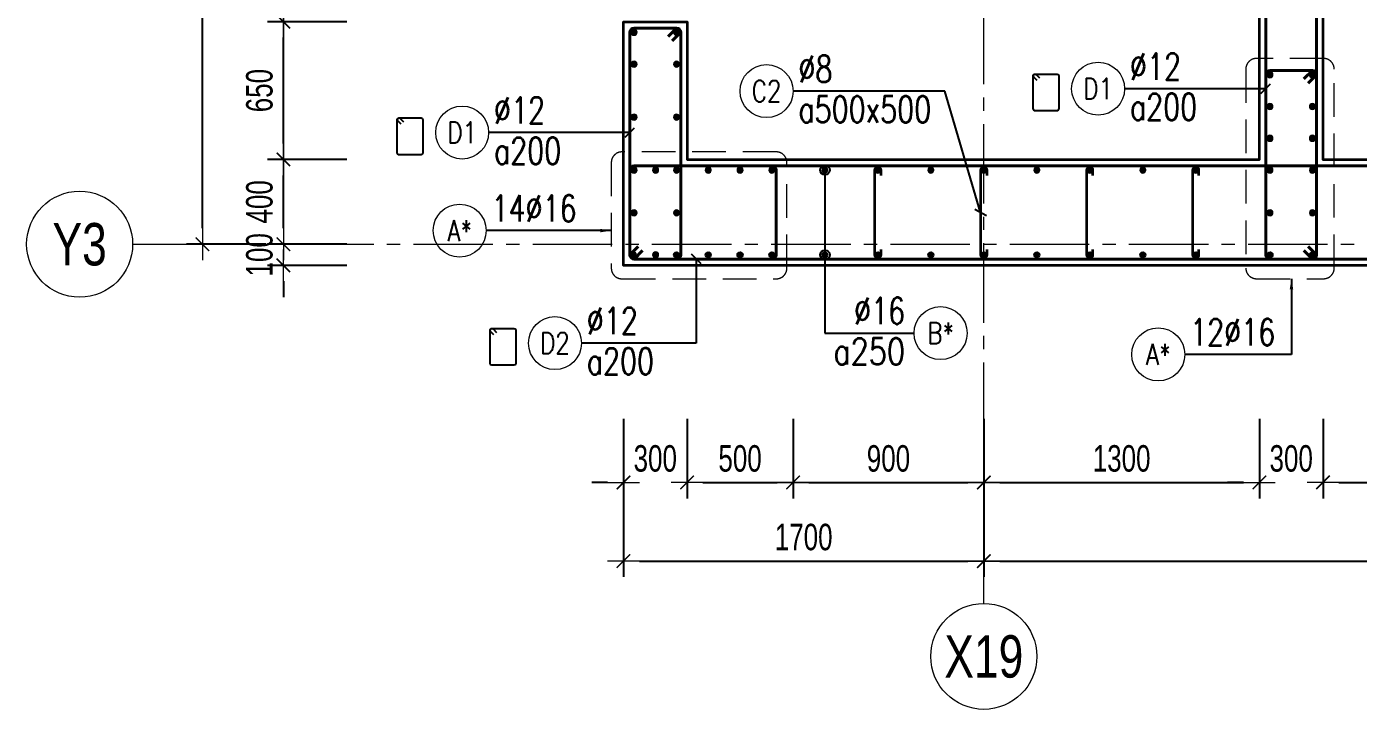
# Model space of a CAD drawing. Header units: millimetres. Extents: x 738475 to 1279438, y -34239 to 156422.
# Drawn here: x 1081188 to 1087470, y 138071 to 141293 of the extents above; entities that cross this region are included whole.
import ezdxf
from ezdxf.enums import TextEntityAlignment as Align

# ---------------------------------------------------------------- set-up
doc = ezdxf.new("R2010")
doc.units = ezdxf.units.MM
doc.header["$MEASUREMENT"] = 0
for name, pattern in [('HIDDEN2', [4.7625, 3.175, -1.5875]), ('HT_Dim Grid$0$CENTER2', [1.125, 0.75, -0.125, 0.125, -0.125]), ('HT_Grid$0$CENTER2', [1.125, 0.75, -0.125, 0.125, -0.125])]:
    doc.linetypes.add(name, pattern=pattern)
doc.layers.get('0').update_dxf_attribs({"lineweight": 20})
doc.layers.get('Defpoints').update_dxf_attribs({"color": 151, "lineweight": 9})
for name, color, linetype, lineweight in [('HT_Dim Grid$0$NDC_S_AXIS', 5, 'HT_Dim Grid$0$CENTER2', 13), ('HT_Dim Grid$0$NDC_S_SYMBOL', 1, 'Continuous', 15), ('HT_Dim Grid$0$NDC_S_TEXT SYMBOL', 7, 'Continuous', 20), ('HT_Grid$0$NDC_S_AXIS', 5, 'HT_Grid$0$CENTER2', 13), ('KC-LEADER', 153, 'Continuous', 18), ('KC-THEP', 6, 'Continuous', 40), ('NDC_S_DIM', 1, 'Continuous', 15), ('NDC_S_HIDDEN', 8, 'HIDDEN2', 13), ('NDC_S_LEADER', 1, 'Continuous', 15), ('NDC_S_REBAR', 4, 'Continuous', 35), ('NDC_S_STIRRUP', 4, 'Continuous', 40), ('NDC_S_VN TEXT', 7, 'Continuous', 20), ('NDC_S_WALL', 6, 'Continuous', 35)]:
    doc.layers.add(name, color=color, linetype=linetype, lineweight=lineweight)
doc.layers.add('Ligature', color=1, linetype='Continuous')
doc.styles.add('HT_Dim Grid$0$NDC_ANNO', font='', dxfattribs={"width": 0.8})
doc.styles.add('NDC_ARIAL', font='arial.ttf', dxfattribs={"width": 0.85})
doc.styles.add('NDC_DIM', font='', dxfattribs={"width": 0.75})
doc.styles.add('NDC_EN TXT', font='romans.shx', dxfattribs={"width": 0.8})
doc.styles.get('HT_Dim Grid$0$NDC_ANNO').set_extended_font_data('Dotum')
doc.styles.get('NDC_DIM').set_extended_font_data('Dotum')
doc.dimstyles.new('NDC_1-50', dxfattribs={"dimscale": 50, "dimtxt": 2.5, "dimasz": 1, "dimexe": 1.5, "dimexo": 0, "dimgap": 0.8, "dimtad": 1, "dimdec": 0, "dimdsep": 46, "dimtxsty": 'NDC_ARIAL', "dimblk": 'DIMMARK', "dimcen": 49999.938995, "dimdle": 1.5, "dimclrd": 1, "dimclre": 1, "dimclrt": 3, "dimadec": 0, "dimazin": 0, "dimtfac": 1, "dimtdec": 0, "dimtix": 1, "dimtmove": 2, "dimatfit": 3, "dimfxl": 1, "dimarcsym": 0})
doc.dimstyles.new('NDC_dim_30', dxfattribs={"dimscale": 30, "dimtxt": 2.5, "dimasz": 1.5, "dimexe": 1.5, "dimexo": 2.5, "dimgap": 1, "dimtad": 1, "dimdec": 0, "dimzin": 0, "dimdsep": 46, "dimtxsty": 'NDC_DIM', "dimblk": 'DIMMARK', "dimcen": 0.09, "dimdle": 1.2, "dimclrd": 1, "dimclre": 1, "dimclrt": 3, "dimadec": 0, "dimazin": 0, "dimtfac": 1, "dimtdec": 0, "dimtix": 1, "dimtofl": 0, "dimtmove": 0, "dimatfit": 3, "dimfxl": 6, "dimfxlon": 1, "dimtolj": 1, "dimtzin": 0, "dimarcsym": 0})
doc.dimstyles.new('NDC_dim_50', dxfattribs={"dimscale": 50, "dimtxt": 2.5, "dimasz": 1.5, "dimexe": 1.5, "dimexo": 2.5, "dimgap": 1, "dimtad": 1, "dimdec": 0, "dimzin": 0, "dimdsep": 46, "dimtxsty": 'NDC_DIM', "dimblk": 'DIMMARK', "dimcen": 0.09, "dimdle": 1.2, "dimclrd": 1, "dimclre": 1, "dimclrt": 3, "dimadec": 0, "dimazin": 0, "dimtfac": 1, "dimtdec": 0, "dimtix": 1, "dimtofl": 0, "dimtmove": 0, "dimatfit": 3, "dimfxl": 6, "dimfxlon": 1, "dimtolj": 1, "dimtzin": 0, "dimarcsym": 0})

# ---------------------------------------------------------------- blocks, each defined once
blk = doc.blocks.new('THEP')
at = {"layer": 'KC-LEADER', "color": 6}
blk.add_circle((0, 0), 14, dxfattribs=at)
at = {"layer": 'KC-THEP'}
for p, q in [((-14, 0), (14, 0)), ((9.9, 9.9), (-9.9, -9.9)), ((-9.9, 9.9), (9.9, -9.9)), ((0, 14), (0, -14))]:
    blk.add_line(p, q, dxfattribs=at)
blk = doc.blocks.new('DIMMARK')
at = {"layer": 'NDC_S_DIM', "color": 1}
blk.add_line((-1.5, 0), (1, 0), dxfattribs=at)
at = {"layer": 'NDC_S_DIM', "color": 2, "const_width": 0.1}
blk.add_lwpolyline([(-0.424, -0.424), (0.424, 0.424)], dxfattribs=at)
blk = doc.blocks.new('*U13')
blk.add_circle((-2.5, 0), 2.5)
at = {"layer": 'NDC_S_VN TEXT', "color": 3, "style": 'NDC_EN TXT', "width": 0.75}
blk.add_attdef('DK1', (0.5, 0.85), '', height=2.5, dxfattribs=at)
at = {"layer": 'NDC_S_VN TEXT', "color": 7, "style": 'NDC_EN TXT', "width": 0.8}
blk.add_attdef('SH2', text='', height=2, dxfattribs=at).set_placement((-2.5, 0), align=Align.MIDDLE)
blk = doc.blocks.new('*U11')
blk.add_circle((-2.5, 0), 2.5)
at = {"layer": 'NDC_S_VN TEXT', "color": 3, "style": 'NDC_EN TXT', "width": 0.75}
for tag, p in [('DK1', (0.5, 0.85)), ('KC1', (0.5, -2.97))]:
    blk.add_attdef(tag, p, '', height=2.5, dxfattribs=at)
at = {"layer": 'NDC_S_VN TEXT', "color": 7, "style": 'NDC_EN TXT', "width": 0.8}
blk.add_attdef('SH2', text='', height=2, dxfattribs=at).set_placement((-2.5, 0), align=Align.MIDDLE)
blk = doc.blocks.new('*U10')
blk.add_circle((2.5, 0), 2.5)
at = {"layer": 'NDC_S_VN TEXT', "color": 3, "style": 'NDC_EN TXT'}
for tag, width, p in [('DK2', 0.75, (-0.85, 0.85)), ('KC2', 0.8, (-0.85, -2.97))]:
    blk.add_attdef(tag, text='', height=2.5, dxfattribs=dict(at, width=width)).set_placement(p, align=Align.RIGHT)
at = {"layer": 'NDC_S_VN TEXT', "color": 7, "style": 'NDC_EN TXT', "width": 0.8}
blk.add_attdef('SH3', text='', height=2, dxfattribs=at).set_placement((2.5, 0), align=Align.MIDDLE)
blk = doc.blocks.new('*U12')
blk.add_circle((-2.5, 0), 2.5)
at = {"layer": 'NDC_S_VN TEXT', "color": 3, "style": 'NDC_EN TXT', "width": 0.75}
for tag, p in [('DK1', (0.5, 0.85)), ('KC1', (0.5, -2.97))]:
    blk.add_attdef(tag, p, '', height=2.5, dxfattribs=at)
at = {"layer": 'NDC_S_VN TEXT', "color": 7, "style": 'NDC_EN TXT', "width": 0.8}
blk.add_attdef('SH2', text='', height=2, dxfattribs=at).set_placement((-2.5, 0), align=Align.MIDDLE)
blk = doc.blocks.new('*D1060')
at = {"layer": 'Defpoints', "color": 0, "transparency": 16777216}
for p in [(1082398.9, 140666.2), (1084303.4, 140666.2), (1084003.4, 140266.2)]:
    blk.add_point(p, dxfattribs=at)
at = {"layer": 'NDC_S_DIM', "color": 1, "lineweight": -2, "transparency": 16777216}
for p, q in [((1082698.9, 140666.2), (1082323.9, 140666.2)), ((1082398.9, 140341.2), (1082398.9, 140591.2)), ((1082698.9, 140266.2), (1082323.9, 140266.2))]:
    blk.add_line(p, q, dxfattribs=at)
at = {"layer": 'NDC_S_DIM', "color": 1, "lineweight": -2, "transparency": 16777216, "xscale": 75, "yscale": 75, "zscale": 75}
for p, rotation in [((1082398.9, 140666.2), 90), ((1082398.9, 140266.2), 270)]:
    blk.add_blockref('DIMMARK', p, dxfattribs=dict(at, rotation=rotation))
at = {"layer": 'NDC_S_DIM', "color": 3, "transparency": 16777216, "insert": (1082286.4, 140466.2), "char_height": 125, "attachment_point": 5, "rotation": 90, "style": 'NDC_DIM'}
blk.add_mtext('\\A1;400', dxfattribs=at)
blk = doc.blocks.new('*D1061')
at = {"layer": 'Defpoints', "color": 0, "transparency": 16777216}
for p in [(1082398.9, 141316.2), (1084303.4, 141316.2), (1084303.4, 140666.2)]:
    blk.add_point(p, dxfattribs=at)
at = {"layer": 'NDC_S_DIM', "color": 1, "lineweight": -2, "transparency": 16777216}
for p, q in [((1082698.9, 141316.2), (1082323.9, 141316.2)), ((1082398.9, 140741.2), (1082398.9, 141241.2)), ((1082698.9, 140666.2), (1082323.9, 140666.2))]:
    blk.add_line(p, q, dxfattribs=at)
at = {"layer": 'NDC_S_DIM', "color": 1, "lineweight": -2, "transparency": 16777216, "xscale": 75, "yscale": 75, "zscale": 75}
for p, rotation in [((1082398.9, 141316.2), 90), ((1082398.9, 140666.2), 270)]:
    blk.add_blockref('DIMMARK', p, dxfattribs=dict(at, rotation=rotation))
at = {"layer": 'NDC_S_DIM', "color": 3, "transparency": 16777216, "insert": (1082286.4, 140991.2), "char_height": 125, "attachment_point": 5, "rotation": 90, "style": 'NDC_DIM'}
blk.add_mtext('\\A1;650', dxfattribs=at)
blk = doc.blocks.new('*D1064')
at = {"layer": 'Defpoints', "color": 0, "transparency": 16777216}
for p in [(1082017, 149266.2), (1084003.4, 149266.2), (1084003.4, 140266.2)]:
    blk.add_point(p, dxfattribs=at)
at = {"layer": 'NDC_S_DIM', "color": 1, "lineweight": -2, "transparency": 16777216}
for p, q in [((1082317, 149266.2), (1081942, 149266.2)), ((1082017, 140341.2), (1082017, 149191.2)), ((1082317, 140266.2), (1081942, 140266.2))]:
    blk.add_line(p, q, dxfattribs=at)
at = {"layer": 'NDC_S_DIM', "color": 1, "lineweight": -2, "transparency": 16777216, "xscale": 75, "yscale": 75, "zscale": 75}
for p, rotation in [((1082017, 149266.2), 90), ((1082017, 140266.2), 270)]:
    blk.add_blockref('DIMMARK', p, dxfattribs=dict(at, rotation=rotation))
at = {"layer": 'NDC_S_DIM', "color": 3, "transparency": 16777216, "insert": (1081904.4, 144766.2), "char_height": 125, "attachment_point": 5, "rotation": 90, "style": 'NDC_DIM'}
blk.add_mtext('\\A1;9000', dxfattribs=at)
blk = doc.blocks.new('*D1037')
at = {"layer": 'Defpoints', "color": 0, "transparency": 16777216}
for p in [(1084303.4, 140666.2), (1084003.4, 140166.2), (1084303.4, 139141.9)]:
    blk.add_point(p, dxfattribs=at)
at = {"layer": 'NDC_S_DIM', "color": 1, "lineweight": -2, "transparency": 16777216}
for p, q in [((1084003.4, 139441.9), (1084003.4, 139066.9)), ((1084303.4, 139441.9), (1084303.4, 139066.9)), ((1083928.4, 139141.9), (1083853.4, 139141.9)), ((1084378.4, 139141.9), (1084453.4, 139141.9))]:
    blk.add_line(p, q, dxfattribs=at)
at = {"layer": 'NDC_S_DIM', "color": 1, "lineweight": -2, "transparency": 16777216, "xscale": 75, "yscale": 75, "zscale": 75}
blk.add_blockref('DIMMARK', (1084003.4, 139141.9), dxfattribs=at)
at = {"layer": 'NDC_S_DIM', "color": 1, "lineweight": -2, "transparency": 16777216, "xscale": 75, "yscale": 75, "zscale": 75, "rotation": 180}
blk.add_blockref('DIMMARK', (1084303.4, 139141.9), dxfattribs=at)
at = {"layer": 'NDC_S_DIM', "color": 3, "transparency": 16777216, "insert": (1084153.4, 139254.5), "char_height": 125, "attachment_point": 5, "style": 'NDC_DIM'}
blk.add_mtext('\\A1;300', dxfattribs=at)
blk = doc.blocks.new('*D1038')
at = {"layer": 'Defpoints', "color": 0, "transparency": 16777216}
for p in [(1084303.4, 140666.2), (1084803.5, 140440.2), (1084803.5, 139141.9)]:
    blk.add_point(p, dxfattribs=at)
at = {"layer": 'NDC_S_DIM', "color": 1, "lineweight": -2, "transparency": 16777216}
for p, q in [((1084303.4, 139441.9), (1084303.4, 139066.9)), ((1084803.5, 139441.9), (1084803.5, 139066.9)), ((1084378.4, 139141.9), (1084728.5, 139141.9))]:
    blk.add_line(p, q, dxfattribs=at)
at = {"layer": 'NDC_S_DIM', "color": 1, "lineweight": -2, "transparency": 16777216, "xscale": 75, "yscale": 75, "zscale": 75, "rotation": 180}
blk.add_blockref('DIMMARK', (1084303.4, 139141.9), dxfattribs=at)
at = {"layer": 'NDC_S_DIM', "color": 1, "lineweight": -2, "transparency": 16777216, "xscale": 75, "yscale": 75, "zscale": 75}
blk.add_blockref('DIMMARK', (1084803.5, 139141.9), dxfattribs=at)
at = {"layer": 'NDC_S_DIM', "color": 3, "transparency": 16777216, "insert": (1084553.4, 139254.5), "char_height": 125, "attachment_point": 5, "style": 'NDC_DIM'}
blk.add_mtext('\\A1;500', dxfattribs=at)
blk = doc.blocks.new('*D1039')
at = {"layer": 'Defpoints', "color": 0, "transparency": 16777216}
for p in [(1087003.4, 140666.2), (1087303.4, 140666.2), (1087303.4, 139141.9)]:
    blk.add_point(p, dxfattribs=at)
at = {"layer": 'NDC_S_DIM', "color": 1, "lineweight": -2, "transparency": 16777216}
for p, q in [((1087003.4, 139441.9), (1087003.4, 139066.9)), ((1087303.4, 139441.9), (1087303.4, 139066.9)), ((1086928.4, 139141.9), (1086853.4, 139141.9)), ((1087378.4, 139141.9), (1087453.4, 139141.9))]:
    blk.add_line(p, q, dxfattribs=at)
at = {"layer": 'NDC_S_DIM', "color": 1, "lineweight": -2, "transparency": 16777216, "xscale": 75, "yscale": 75, "zscale": 75}
blk.add_blockref('DIMMARK', (1087003.4, 139141.9), dxfattribs=at)
at = {"layer": 'NDC_S_DIM', "color": 1, "lineweight": -2, "transparency": 16777216, "xscale": 75, "yscale": 75, "zscale": 75, "rotation": 180}
blk.add_blockref('DIMMARK', (1087303.4, 139141.9), dxfattribs=at)
at = {"layer": 'NDC_S_DIM', "color": 3, "transparency": 16777216, "insert": (1087153.4, 139254.5), "char_height": 125, "attachment_point": 5, "style": 'NDC_DIM'}
blk.add_mtext('\\A1;300', dxfattribs=at)
blk = doc.blocks.new('*D1040')
at = {"layer": 'Defpoints', "color": 0, "transparency": 16777216}
for p in [(1087303.4, 140666.2), (1089502.9, 140413.9), (1089502.9, 139141.9)]:
    blk.add_point(p, dxfattribs=at)
at = {"layer": 'NDC_S_DIM', "color": 1, "lineweight": -2, "transparency": 16777216}
for p, q in [((1087303.4, 139441.9), (1087303.4, 139066.9)), ((1089502.9, 139441.9), (1089502.9, 139066.9)), ((1087378.4, 139141.9), (1089427.9, 139141.9))]:
    blk.add_line(p, q, dxfattribs=at)
at = {"layer": 'NDC_S_DIM', "color": 1, "lineweight": -2, "transparency": 16777216, "xscale": 75, "yscale": 75, "zscale": 75, "rotation": 180}
blk.add_blockref('DIMMARK', (1087303.4, 139141.9), dxfattribs=at)
at = {"layer": 'NDC_S_DIM', "color": 1, "lineweight": -2, "transparency": 16777216, "xscale": 75, "yscale": 75, "zscale": 75}
blk.add_blockref('DIMMARK', (1089502.9, 139141.9), dxfattribs=at)
at = {"layer": 'NDC_S_DIM', "color": 3, "transparency": 16777216, "insert": (1088403.1, 139254.5), "char_height": 125, "attachment_point": 5, "style": 'NDC_DIM'}
blk.add_mtext('\\A1;2200', dxfattribs=at)
blk = doc.blocks.new('*D1043')
at = {"layer": 'Defpoints', "color": 0, "transparency": 16777216}
for p in [(1084003.4, 140239.9), (1085703.4, 139998), (1085703.4, 138770.9)]:
    blk.add_point(p, dxfattribs=at)
at = {"layer": 'NDC_S_DIM', "color": 1, "lineweight": -2, "transparency": 16777216}
for p, q in [((1084003.4, 139070.9), (1084003.4, 138695.9)), ((1085703.4, 139070.9), (1085703.4, 138695.9)), ((1084078.4, 138770.9), (1085628.4, 138770.9))]:
    blk.add_line(p, q, dxfattribs=at)
at = {"layer": 'NDC_S_DIM', "color": 1, "lineweight": -2, "transparency": 16777216, "xscale": 75, "yscale": 75, "zscale": 75, "rotation": 180}
blk.add_blockref('DIMMARK', (1084003.4, 138770.9), dxfattribs=at)
at = {"layer": 'NDC_S_DIM', "color": 1, "lineweight": -2, "transparency": 16777216, "xscale": 75, "yscale": 75, "zscale": 75}
blk.add_blockref('DIMMARK', (1085703.4, 138770.9), dxfattribs=at)
at = {"layer": 'NDC_S_DIM', "color": 3, "transparency": 16777216, "insert": (1084853.4, 138883.5), "char_height": 125, "attachment_point": 5, "style": 'NDC_DIM'}
blk.add_mtext('\\A1;1700', dxfattribs=at)
blk = doc.blocks.new('*U19')
at = {"layer": 'HT_Dim Grid$0$NDC_S_SYMBOL'}
blk.add_line((0, 5), (0, 9), dxfattribs=at)
blk.add_circle((0, 0), 5, dxfattribs=at)
at = {"layer": 'HT_Dim Grid$0$NDC_S_TEXT SYMBOL', "color": 7, "style": 'HT_Dim Grid$0$NDC_ANNO', "width": 0.8}
blk.add_attdef('GRID', text='', height=4, dxfattribs=at).set_placement((0, 0), align=Align.MIDDLE)
blk = doc.blocks.new('*D1027')
at = {"layer": 'Defpoints', "color": 0, "ltscale": 200, "transparency": 16777216}
for p in [(1084803.5, 140440.2), (1085703.4, 139998), (1085703.4, 139141.9)]:
    blk.add_point(p, dxfattribs=at)
at = {"layer": 'NDC_S_DIM', "color": 1, "lineweight": -2, "ltscale": 200, "transparency": 16777216}
for p, q in [((1084803.5, 139441.9), (1084803.5, 139066.9)), ((1085703.4, 139441.9), (1085703.4, 139066.9)), ((1084878.5, 139141.9), (1085628.4, 139141.9))]:
    blk.add_line(p, q, dxfattribs=at)
at = {"layer": 'NDC_S_DIM', "color": 1, "lineweight": -2, "ltscale": 200, "transparency": 16777216, "xscale": 75, "yscale": 75, "zscale": 75, "rotation": 180}
blk.add_blockref('DIMMARK', (1084803.5, 139141.9), dxfattribs=at)
at = {"layer": 'NDC_S_DIM', "color": 1, "lineweight": -2, "ltscale": 200, "transparency": 16777216, "xscale": 75, "yscale": 75, "zscale": 75}
blk.add_blockref('DIMMARK', (1085703.4, 139141.9), dxfattribs=at)
at = {"layer": 'NDC_S_DIM', "color": 3, "ltscale": 200, "transparency": 16777216, "insert": (1085253.4, 139254.5), "char_height": 125, "attachment_point": 5, "style": 'NDC_DIM'}
blk.add_mtext('\\A1;900', dxfattribs=at)
blk = doc.blocks.new('*D1028')
at = {"layer": 'Defpoints', "color": 0, "ltscale": 200, "transparency": 16777216}
for p in [(1087003.4, 140666.2), (1085703.4, 139998), (1087003.4, 139141.9)]:
    blk.add_point(p, dxfattribs=at)
at = {"layer": 'NDC_S_DIM', "color": 1, "lineweight": -2, "ltscale": 200, "transparency": 16777216}
for p, q in [((1085703.4, 139441.9), (1085703.4, 139066.9)), ((1087003.4, 139441.9), (1087003.4, 139066.9)), ((1085778.4, 139141.9), (1086928.4, 139141.9))]:
    blk.add_line(p, q, dxfattribs=at)
at = {"layer": 'NDC_S_DIM', "color": 1, "lineweight": -2, "ltscale": 200, "transparency": 16777216, "xscale": 75, "yscale": 75, "zscale": 75, "rotation": 180}
blk.add_blockref('DIMMARK', (1085703.4, 139141.9), dxfattribs=at)
at = {"layer": 'NDC_S_DIM', "color": 1, "lineweight": -2, "ltscale": 200, "transparency": 16777216, "xscale": 75, "yscale": 75, "zscale": 75}
blk.add_blockref('DIMMARK', (1087003.4, 139141.9), dxfattribs=at)
at = {"layer": 'NDC_S_DIM', "color": 3, "ltscale": 200, "transparency": 16777216, "insert": (1086353.4, 139254.5), "char_height": 125, "attachment_point": 5, "style": 'NDC_DIM'}
blk.add_mtext('\\A1;1300', dxfattribs=at)
blk = doc.blocks.new('*D1029')
at = {"layer": 'Defpoints', "color": 0, "ltscale": 200, "transparency": 16777216}
for p in [(1090303.4, 140382.7), (1085703.4, 139998), (1090303.4, 138770.9)]:
    blk.add_point(p, dxfattribs=at)
at = {"layer": 'NDC_S_DIM', "color": 1, "lineweight": -2, "ltscale": 200, "transparency": 16777216}
for p, q in [((1085703.4, 139070.9), (1085703.4, 138695.9)), ((1090303.4, 139070.9), (1090303.4, 138695.9)), ((1085778.4, 138770.9), (1090228.4, 138770.9))]:
    blk.add_line(p, q, dxfattribs=at)
at = {"layer": 'NDC_S_DIM', "color": 1, "lineweight": -2, "ltscale": 200, "transparency": 16777216, "xscale": 75, "yscale": 75, "zscale": 75, "rotation": 180}
blk.add_blockref('DIMMARK', (1085703.4, 138770.9), dxfattribs=at)
at = {"layer": 'NDC_S_DIM', "color": 1, "lineweight": -2, "ltscale": 200, "transparency": 16777216, "xscale": 75, "yscale": 75, "zscale": 75}
blk.add_blockref('DIMMARK', (1090303.4, 138770.9), dxfattribs=at)
at = {"layer": 'NDC_S_DIM', "color": 3, "ltscale": 200, "transparency": 16777216, "insert": (1088003.4, 138883.5), "char_height": 125, "attachment_point": 5, "style": 'NDC_DIM'}
blk.add_mtext('\\A1;4600', dxfattribs=at)
blk = doc.blocks.new('*U20')
at = {"layer": 'HT_Dim Grid$0$NDC_S_SYMBOL'}
blk.add_line((5, 0), (9, 0), dxfattribs=at)
blk.add_circle((0, 0), 5, dxfattribs=at)
at = {"layer": 'HT_Dim Grid$0$NDC_S_TEXT SYMBOL', "color": 7, "style": 'HT_Dim Grid$0$NDC_ANNO', "width": 0.8}
blk.add_attdef('GRID', text='', height=4, rotation=270, dxfattribs=at).set_placement((0, 0), align=Align.MIDDLE)
blk = doc.blocks.new('*D1056')
at = {"layer": 'Defpoints', "color": 0, "ltscale": 200, "transparency": 16777216}
for p in [(1084003.4, 140266.2), (1082398.9, 140166.2), (1084003.4, 140166.2)]:
    blk.add_point(p, dxfattribs=at)
at = {"layer": 'NDC_S_DIM', "color": 1, "lineweight": -2, "ltscale": 200, "transparency": 16777216}
for p, q in [((1082398.9, 140341.2), (1082398.9, 140416.2)), ((1082698.9, 140266.2), (1082323.9, 140266.2)), ((1082698.9, 140166.2), (1082323.9, 140166.2)), ((1082398.9, 140091.2), (1082398.9, 140016.2))]:
    blk.add_line(p, q, dxfattribs=at)
at = {"layer": 'NDC_S_DIM', "color": 1, "lineweight": -2, "ltscale": 200, "transparency": 16777216, "xscale": 75, "yscale": 75, "zscale": 75}
for p, rotation in [((1082398.9, 140266.2), 270), ((1082398.9, 140166.2), 90)]:
    blk.add_blockref('DIMMARK', p, dxfattribs=dict(at, rotation=rotation))
at = {"layer": 'NDC_S_DIM', "color": 3, "ltscale": 200, "transparency": 16777216, "insert": (1082286.4, 140216.2), "char_height": 125, "attachment_point": 5, "rotation": 90, "style": 'NDC_DIM'}
blk.add_mtext('\\A1;100', dxfattribs=at)
blk = doc.blocks.new('*D1065')
at = {"layer": 'Defpoints', "color": 0, "ltscale": 200, "transparency": 16777216}
for p in [(1082398.9, 142716.2), (1084090.7, 142716.2), (1084303.4, 141316.2)]:
    blk.add_point(p, dxfattribs=at)
at = {"layer": 'NDC_S_DIM', "color": 1, "lineweight": -2, "ltscale": 200, "transparency": 16777216}
for p, q in [((1082698.9, 142716.2), (1082323.9, 142716.2)), ((1082398.9, 141391.2), (1082398.9, 142641.2)), ((1082698.9, 141316.2), (1082323.9, 141316.2))]:
    blk.add_line(p, q, dxfattribs=at)
at = {"layer": 'NDC_S_DIM', "color": 1, "lineweight": -2, "ltscale": 200, "transparency": 16777216, "xscale": 75, "yscale": 75, "zscale": 75}
for p, rotation in [((1082398.9, 142716.2), 90), ((1082398.9, 141316.2), 270)]:
    blk.add_blockref('DIMMARK', p, dxfattribs=dict(at, rotation=rotation))
at = {"layer": 'NDC_S_DIM', "color": 3, "ltscale": 200, "transparency": 16777216, "insert": (1082286.4, 142016.2), "char_height": 125, "attachment_point": 5, "rotation": 90, "style": 'NDC_DIM'}
blk.add_mtext('\\A1;1400', dxfattribs=at)

msp = doc.modelspace()

# ---------------------------------------------------------------- linework, layer by layer
at = {"layer": 'HT_Grid$0$NDC_S_AXIS', "ltscale": 500}
for p, q in [((1085703.351, 138770.903), (1085703.351, 150761.502)), ((1081887.807, 140266.203), (1092069.306, 140266.203))]:
    msp.add_line(p, q, dxfattribs=at)
at = {"layer": 'Ligature'}
for points in [[(1085954.49, 141039.241), (1085938.524, 141055.207, -0.66817864), (1085944.297, 141069.145), (1086048.926, 141069.145, -0.41421356), (1086057.091, 141060.98), (1086057.091, 140903.873, -0.41421356), (1086048.926, 140895.708), (1085944.297, 140895.708, -0.41421356), (1085936.132, 140903.873), (1085936.133, 141060.98, -0.66817864), (1085950.071, 141066.754), (1085966.037, 141050.788)], [(1082954.49, 140832.243), (1082938.524, 140848.209, -0.66817864), (1082944.297, 140862.147), (1083048.926, 140862.147, -0.41421356), (1083057.091, 140853.982), (1083057.091, 140696.874, -0.41421356), (1083048.926, 140688.71), (1082944.297, 140688.71, -0.41421356), (1082936.132, 140696.874), (1082936.133, 140853.982, -0.66817864), (1082950.071, 140859.755), (1082966.037, 140843.789)], [(1083392.302, 139838.641), (1083376.336, 139854.607, -0.66817864), (1083382.109, 139868.545), (1083486.738, 139868.545, -0.41421356), (1083494.903, 139860.381), (1083494.903, 139703.273, -0.41421356), (1083486.738, 139695.108), (1083382.109, 139695.108, -0.41421356), (1083373.945, 139703.273), (1083373.945, 139860.381, -0.66817864), (1083387.883, 139866.154), (1083403.849, 139850.188)]]:
    msp.add_lwpolyline(points, format="xyb", dxfattribs=at)
at = {"layer": 'NDC_S_HIDDEN', "ltscale": 50}
for points in [[(1086989.267, 140103.421), (1087306.419, 140103.421, 0.41421356), (1087356.419, 140153.421), (1087356.419, 141092.752, 0.41421356), (1087306.419, 141142.752), (1086989.267, 141142.752, 0.41421356), (1086939.267, 141092.752), (1086939.267, 140153.421, 0.41421356)], [(1083995.949, 140103.115), (1084724.456, 140103.115, 0.41421356), (1084774.456, 140153.115), (1084774.456, 140651.819, 0.41421356), (1084724.456, 140701.819), (1083995.949, 140701.819, 0.41421356), (1083945.949, 140651.819), (1083945.949, 140153.115, 0.41421356)]]:
    msp.add_lwpolyline(points, format="xyb", close=True, dxfattribs=at)
at = {"layer": 'NDC_S_REBAR'}
for points in [[(1085218.351, 140591.203), (1085218.351, 140616.203, 1), (1085188.351, 140616.203), (1085188.351, 140216.203, 1), (1085218.351, 140216.203), (1085218.351, 140241.203)], [(1085718.351, 140591.203), (1085718.351, 140616.203, 1), (1085688.351, 140616.203), (1085688.351, 140216.203, 1), (1085718.351, 140216.203), (1085718.351, 140241.203)], [(1086218.351, 140591.203), (1086218.351, 140616.203, 1), (1086188.351, 140616.203), (1086188.351, 140216.203, 1), (1086218.351, 140216.203), (1086218.351, 140241.203)], [(1086718.351, 140591.203), (1086718.351, 140616.203, 1), (1086688.351, 140616.203), (1086688.351, 140216.203, 1), (1086718.351, 140216.203), (1086718.351, 140241.203)]]:
    msp.add_lwpolyline(points, format="xyb", dxfattribs=at)
at = {"layer": 'NDC_S_STIRRUP'}
for points in [[(1087233.351, 140256.203), (1087273.351, 140216.203, -0.41421356), (1087253.351, 140196.203), (1087053.351, 140196.203, -0.41421356), (1087033.351, 140216.203), (1087033.351, 149316.203, -0.41421356), (1087053.351, 149336.203), (1087253.351, 149336.203, -0.41421356), (1087273.351, 149316.203), (1087273.351, 140216.203, -0.41421356), (1087253.351, 140196.203), (1087213.351, 140236.203)], [(1084233.462, 141226.203), (1084273.462, 141266.203, 0.41421356), (1084253.462, 141286.203), (1084053.462, 141286.203, 0.41421356), (1084033.462, 141266.203), (1084033.351, 140216.203, 0.41421356), (1084053.351, 140196.203), (1084253.351, 140196.203, 0.41421356), (1084273.351, 140216.203), (1084273.462, 141266.203, 0.41421356), (1084253.462, 141286.203), (1084213.462, 141246.203)], [(1087233.462, 141026.203), (1087273.462, 141066.203, 0.41421356), (1087253.462, 141086.203), (1087053.462, 141086.203, 0.41421356), (1087033.462, 141066.203), (1087033.351, 140216.203, 0.41421356), (1087053.351, 140196.203), (1087253.351, 140196.203, 0.41421356), (1087273.351, 140216.203), (1087273.462, 141066.203, 0.41421356), (1087253.462, 141086.203), (1087213.462, 141046.203)], [(1084093.351, 140236.203), (1084053.351, 140196.203, -0.41421356), (1084033.351, 140216.203), (1084033.351, 140616.203, -0.41421356), (1084053.351, 140636.203), (1084703.351, 140636.203, -0.41421356), (1084723.351, 140616.203), (1084723.351, 140216.203, -0.41421356), (1084703.351, 140196.203), (1084053.351, 140196.203, -0.41421356), (1084033.351, 140216.203), (1084073.351, 140256.203)], [(1084093.351, 140236.203), (1084053.351, 140196.203, -0.41421356), (1084033.351, 140216.203), (1084033.351, 140616.203, -0.41421356), (1084053.351, 140636.203), (1090253.351, 140636.203, -0.41421356), (1090273.351, 140616.203), (1090273.351, 140216.203, -0.41421356), (1090253.351, 140196.203), (1084053.351, 140196.203, -0.41421356), (1084033.351, 140216.203), (1084073.351, 140256.203)]]:
    msp.add_lwpolyline(points, format="xyb", dxfattribs=at)
at = {"layer": 'NDC_S_WALL'}
msp.add_lwpolyline([(1087303.351, 148866.203), (1087303.351, 140666.203), (1090003.351, 140666.203), (1090003.351, 141316.203), (1090303.351, 141316.203), (1090303.351, 140166.203), (1084003.351, 140166.203), (1084003.351, 141316.203), (1084303.351, 141316.203), (1084303.351, 140666.203), (1087003.351, 140666.203), (1087003.351, 146066.203), (1084303.351, 146066.203), (1084303.351, 145416.203), (1084003.351, 145416.203), (1084003.351, 147966.203)], dxfattribs=at)

# ---------------------------------------------------------------- block references
at = {"layer": 'HT_Dim Grid$0$NDC_S_AXIS'}
ref = msp.add_blockref('*U20', (1081437.807, 140266.203), dxfattribs=dict(at, xscale=50, yscale=50, zscale=150))
ref.add_attrib('GRID', 'Y3', dxfattribs={"layer": 'HT_Dim Grid$0$NDC_S_TEXT SYMBOL', "color": 7, "height": 200, "style": 'HT_Dim Grid$0$NDC_ANNO', "width": 0.8}).set_placement((1081437.807, 140266.203), align=Align.MIDDLE)
at = {"layer": 'HT_Dim Grid$0$NDC_S_AXIS', "xscale": 50, "yscale": 50, "zscale": 50}
msp.add_blockref('*U19', (1085703.351, 138320.903), dxfattribs=at).add_auto_attribs({'GRID': 'X19'})
at = {"layer": 'KC-THEP', "xscale": -1, "rotation": 350.3314355636191}
for p in [(1084053.351, 141266.203), (1084253.351, 141266.203), (1084053.351, 141116.203), (1084253.351, 141116.203), (1087053.351, 141066.203), (1087253.351, 141066.203), (1087053.351, 140916.203), (1087253.351, 140916.203), (1084053.351, 140866.203), (1084253.351, 140866.203), (1087053.351, 140766.203), (1087253.351, 140766.203), (1084053.351, 140616.203), (1084155.089, 140616.203), (1084253.351, 140616.203), (1084403.351, 140616.203), (1084553.351, 140616.203), (1084703.351, 140616.203), (1084953.351, 140616.203), (1085203.351, 140616.203), (1085453.351, 140616.203), (1085703.351, 140616.203), (1085953.351, 140616.203), (1086203.351, 140616.203), (1086453.351, 140616.203), (1086703.351, 140616.203), (1087053.462, 140616.203), (1087253.462, 140616.203), (1084053.351, 140414.47), (1084253.351, 140414.47), (1087053.462, 140414.47), (1087253.462, 140414.47), (1084049.839, 140216.203), (1084155.089, 140216.203)]:
    msp.add_blockref('THEP', p, dxfattribs=at)
at = {"layer": 'KC-THEP', "rotation": 189.6685644363809}
for p in [(1084253.351, 140216.203), (1084403.351, 140216.203), (1084553.351, 140216.203), (1084703.351, 140216.203), (1084953.351, 140216.203), (1085203.351, 140216.203), (1085453.351, 140216.203), (1085703.351, 140216.203), (1085953.351, 140216.203), (1086203.351, 140216.203), (1086453.351, 140216.203), (1086703.351, 140216.203), (1087053.462, 140216.203), (1087253.462, 140216.203)]:
    msp.add_blockref('THEP', p, dxfattribs=at)
at = {"layer": 'NDC_S_VN TEXT', "xscale": 50, "yscale": 50, "zscale": 50}
for name, p, values in [('*U11', (1086367.414, 141000.242), {'SH2': 'D1', 'DK1': '%%C12', 'KC1': 'a200'}), ('*U12', (1084803.514, 140988.795), {'SH2': 'C2', 'DK1': '%%c8', 'KC1': 'a500x500'}), ('*U11', (1083367.414, 140793.244), {'SH2': 'D1', 'DK1': '%%C12', 'KC1': 'a200'}), ('*U13', (1083355.611, 140330.353), {'SH2': 'A*', 'DK1': '14%%C16'}), ('*U10', (1085374.432, 139846.49), {'SH3': 'B*', 'DK2': '%%C16', 'KC2': 'a250'}), ('*U11', (1083805.226, 139799.642), {'SH2': 'D2', 'DK1': '%%C12', 'KC1': 'a200'}), ('*U13', (1086651.284, 139746.19), {'SH2': 'A*', 'DK1': '12%%C16'})]:
    msp.add_blockref(name, p, dxfattribs=at).add_auto_attribs(values)

# ---------------------------------------------------------------- dimensions: what is measured, and where the dimension line sits
at = {"layer": 'NDC_S_DIM'}
for base, p2, picture, middle in [((1082017.034, 149266.203), (1084003.351, 149266.203), '*D1064', (1081904.449, 144766.203)), ((1082398.937, 140666.203), (1084303.351, 140666.203), '*D1060', (1082286.352, 140466.203))]:
    dim = msp.add_linear_dim(base=base, p1=(1084003.351, 140266.203), p2=p2, angle=90, dimstyle='NDC_dim_50', dxfattribs=at)
    dim.commit()
    dim.dimension.update_dxf_attribs({"geometry": picture, "text_midpoint": middle})
at = {"layer": 'NDC_S_DIM', "ltscale": 200}
for base, p1, p2, picture, middle in [((1082398.937, 142716.203), (1084303.351, 141316.203), (1084090.701, 142716.203), '*D1065', (1082286.352, 142016.203)), ((1082398.937, 140166.203), (1084003.351, 140266.203), (1084003.351, 140166.203), '*D1056', (1082286.352, 140216.203))]:
    dim = msp.add_linear_dim(base=base, p1=p1, p2=p2, angle=90, dimstyle='NDC_dim_50', override={"dimtmove": 1}, dxfattribs=at)
    dim.commit()
    dim.dimension.update_dxf_attribs({"geometry": picture, "text_midpoint": middle})
at = {"layer": 'NDC_S_DIM'}
dim = msp.add_linear_dim(base=(1082398.937, 141316.203), p1=(1084303.351, 140666.203), p2=(1084303.351, 141316.203), angle=90, dimstyle='NDC_dim_50', override={"dimtmove": 1}, dxfattribs=at)
dim.commit()
dim.dimension.update_dxf_attribs({"geometry": '*D1061', "text_midpoint": (1082286.352, 140991.203)})
for base, p1, p2, picture, middle in [((1084303.351, 139141.93), (1084003.351, 140166.203), (1084303.351, 140666.203), '*D1037', (1084153.351, 139254.514)), ((1085703.351, 138770.903), (1084003.351, 140239.949), (1085703.351, 139998.028), '*D1043', (1084853.351, 138883.488))]:
    dim = msp.add_linear_dim(base=base, p1=p1, p2=p2, dimstyle='NDC_dim_50', dxfattribs=at)
    dim.commit()
    dim.dimension.update_dxf_attribs({"geometry": picture, "text_midpoint": middle})
for base, p1, p2, picture, middle in [((1084803.456, 139141.93), (1084303.351, 140666.203), (1084803.456, 140440.21), '*D1038', (1084553.404, 139254.514)), ((1087303.351, 139141.93), (1087003.351, 140666.203), (1087303.351, 140666.203), '*D1039', (1087153.351, 139254.514)), ((1089502.911, 139141.93), (1087303.351, 140666.203), (1089502.911, 140413.864), '*D1040', (1088403.131, 139254.514))]:
    dim = msp.add_linear_dim(base=base, p1=p1, p2=p2, dimstyle='NDC_dim_50', override={"dimtmove": 1}, dxfattribs=at)
    dim.commit()
    dim.dimension.update_dxf_attribs({"geometry": picture, "text_midpoint": middle})
at = {"layer": 'NDC_S_DIM', "ltscale": 200}
for base, p1, p2, picture, middle in [((1087003.351, 139141.93), (1085703.351, 139998.028), (1087003.351, 140666.203), '*D1028', (1086353.351, 139254.514)), ((1085703.351, 139141.93), (1084803.456, 140440.21), (1085703.351, 139998.028), '*D1027', (1085253.404, 139254.514)), ((1090303.351, 138770.903), (1085703.351, 139998.028), (1090303.351, 140382.731), '*D1029', (1088003.351, 138883.488))]:
    dim = msp.add_linear_dim(base=base, p1=p1, p2=p2, dimstyle='NDC_dim_50', override={"dimtmove": 1}, dxfattribs=at)
    dim.commit()
    dim.dimension.update_dxf_attribs({"geometry": picture, "text_midpoint": middle})

# ---------------------------------------------------------------- leaders
at = {"layer": 'NDC_S_LEADER'}
for points, override in [([(1085688.351, 140416.203), (1085518.832, 140988.794), (1084803.514, 140988.794)], {"dimtad": 0, "dimldrblk": 'Oblique'}), ([(1087033.351, 141000.242), (1086365.339, 141000.242)], {"dimtad": 0, "dimldrblk": 'Oblique'}), ([(1084033.351, 140793.244), (1083365.339, 140793.244)], {"dimtad": 0, "dimldrblk": 'Oblique'}), ([(1084953.821, 140616.203), (1084953.821, 139846.309), (1085374.432, 139846.309)], {"dimgap": 1, "dimtad": 0, "dimldrblk": 'Origin'}), ([(1084953.821, 140216.203), (1084953.821, 139846.309), (1085374.432, 139846.309)], {"dimgap": 1, "dimtad": 0, "dimldrblk": 'Origin'}), ([(1084346.818, 140196.203), (1084346.818, 139799.642), (1083805.226, 139799.642)], {"dimgap": 1, "dimtad": 0, "dimldrblk": 'Oblique'})]:
    msp.add_leader(points, dimstyle='NDC_dim_30', override=override, dxfattribs=at)
for points in [[(1083943.739, 140330.353), (1083355.611, 140330.353)], [(1087154.718, 140103.095), (1087154.718, 139746.19), (1086651.284, 139746.19)]]:
    msp.add_leader(points, dimstyle='NDC_1-50', dxfattribs=at)

doc.saveas('drawing.dxf')
